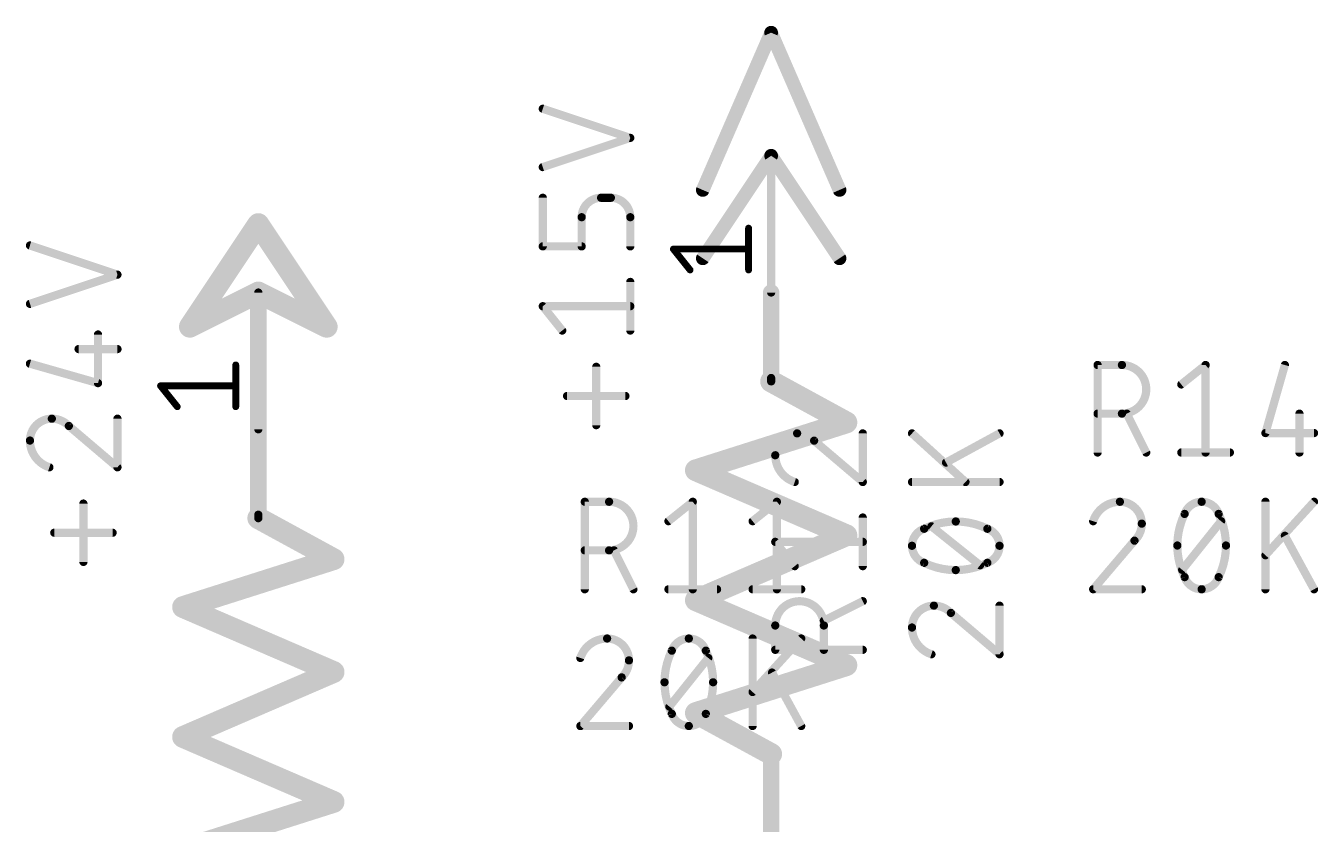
# Model space of a CAD drawing. Extents: x -177 to 163, y -159 to 163.
# Drawn here: x 69.34 to 93.34, y -95.6 to -80.77 of the extents above; entities that cross this region are included whole.
import ezdxf

# ---------------------------------------------------------------- set-up
doc = ezdxf.new("R2010")
doc.units = 0
for name, color, linetype in [('94', 12, 'CONTINUOUS'), ('95', 251, 'CONTINUOUS'), ('96', 251, 'CONTINUOUS')]:
    doc.layers.add(name, color=color, linetype=linetype)

msp = doc.modelspace()

# ---------------------------------------------------------------- linework, layer by layer
at = {"layer": '94'}
for points, const_width in [([(83.185, -80.899), (81.915, -83.82)], 0.254), ([(84.455, -83.82), (83.185, -80.899)], 0.254), ([(83.185, -83.185), (81.915, -85.09)], 0.254), ([(84.455, -85.09), (83.185, -83.185)], 0.254), ([(83.185, -85.725), (83.185, -83.185)], 0.1524), ([(73.66, -84.455), (72.39, -86.36)], 0.4064), ([(74.93, -86.36), (73.66, -84.455)], 0.4064), ([(73.66, -85.725), (72.39, -86.36)], 0.4064), ([(74.93, -86.36), (73.66, -85.725)], 0.4064), ([(73.66, -88.265), (73.66, -85.725)], 0.3048), ([(73.66, -88.265), (73.66, -85.725)], 0.1524), ([(83.185, -85.725), (83.185, -87.3125)], 0.3048), ([(84.582, -88.138), (83.185, -87.376)], 0.4064), ([(83.185, -87.376), (83.185, -87.3125)], 0.1524), ([(81.788, -89.027), (84.582, -88.138)], 0.4064), ([(73.66, -88.265), (73.66, -89.8525)], 0.3048), ([(84.582, -90.2335), (81.788, -89.027)], 0.4064), ([(75.057, -90.678), (73.66, -89.916)], 0.4064), ([(73.66, -89.916), (73.66, -89.8525)], 0.1524), ([(81.788, -91.44), (84.582, -90.2335)], 0.4064), ([(72.263, -91.567), (75.057, -90.678)], 0.4064), ([(75.057, -92.7735), (72.263, -91.567)], 0.4064), ([(84.582, -92.6465), (81.788, -91.44)], 0.4064), ([(72.263, -93.98), (75.057, -92.7735)], 0.4064), ([(81.788, -93.5355), (84.582, -92.6465)], 0.4064), ([(83.185, -94.2975), (81.788, -93.5355)], 0.4064), ([(75.057, -95.1865), (72.263, -93.98)], 0.4064), ([(83.185, -95.885), (83.185, -94.2975)], 0.3048), ([(72.263, -96.0755), (75.057, -95.1865)], 0.4064)]:
    msp.add_lwpolyline(points, dxfattribs=dict(at, const_width=const_width))
for points, const_width in [([(83.2432, -80.8737, 1), (83.1268, -80.9243)], 0.127), ([(83.2432, -80.9243, 1), (83.1268, -80.8737)], 0.127), ([(83.2378, -83.1498, 1), (83.1322, -83.2202)], 0.127), ([(83.2378, -83.2202, 1), (83.1322, -83.1498)], 0.127), ([(83.2231, -83.185, 1), (83.1469, -83.185)], 0.0762), ([(81.8568, -83.7947, 1), (81.9732, -83.8453)], 0.127), ([(84.3968, -83.8453, 1), (84.5132, -83.7947)], 0.127), ([(73.7445, -84.3986, 1), (73.5755, -84.5114)], 0.2032), ([(73.7445, -84.5114, 1), (73.5755, -84.3986)], 0.2032), ([(81.8622, -85.0548, 1), (81.9678, -85.1252)], 0.127), ([(84.4022, -85.1252, 1), (84.5078, -85.0548)], 0.127), ([(73.7054, -85.6341, 1), (73.6146, -85.8159)], 0.2032), ([(73.7362, -85.725, 1), (73.5838, -85.725)], 0.1524), ([(73.7054, -85.8159, 1), (73.6146, -85.6341)], 0.2032), ([(73.6981, -85.725, 1), (73.6219, -85.725)], 0.0762), ([(83.2612, -85.725, 1), (83.1088, -85.725)], 0.1524), ([(83.1469, -85.725, 1), (83.2231, -85.725)], 0.0762), ([(72.3446, -86.2691, 1), (72.4354, -86.4509)], 0.2032), ([(74.8846, -86.4509, 1), (74.9754, -86.2691)], 0.2032), ([(72.3055, -86.3036, 1), (72.4745, -86.4164)], 0.2032), ([(74.8455, -86.4164, 1), (75.0145, -86.3036)], 0.2032), ([(83.2337, -87.2868, 1), (83.1363, -87.4652)], 0.2032), ([(83.1088, -87.3125, 1), (83.2612, -87.3125)], 0.1524), ([(83.2231, -87.3125, 1), (83.1469, -87.3125)], 0.0762), ([(83.1469, -87.376, 1), (83.2231, -87.376)], 0.0762), ([(84.5333, -88.2272, 1), (84.6307, -88.0488)], 0.2032), ([(84.6128, -88.2348, 1), (84.5512, -88.0412)], 0.2032), ([(73.7362, -88.265, 1), (73.5838, -88.265)], 0.1524), ([(73.5838, -88.265, 1), (73.7362, -88.265)], 0.1524), ([(73.6219, -88.265, 1), (73.6981, -88.265)], 0.0762), ([(81.8283, -88.9337, 1), (81.7477, -89.1203)], 0.2032), ([(81.7572, -88.9302, 1), (81.8188, -89.1238)], 0.2032), ([(73.7087, -89.8268, 1), (73.6113, -90.0052)], 0.2032), ([(73.5838, -89.8525, 1), (73.7362, -89.8525)], 0.1524), ([(73.6981, -89.8525, 1), (73.6219, -89.8525)], 0.0762), ([(73.6219, -89.916, 1), (73.6981, -89.916)], 0.0762), ([(84.6223, -90.3268, 1), (84.5417, -90.1402)], 0.2032), ([(84.5417, -90.3268, 1), (84.6223, -90.1402)], 0.2032), ([(75.0083, -90.7672, 1), (75.1057, -90.5888)], 0.2032), ([(75.0878, -90.7748, 1), (75.0262, -90.5812)], 0.2032), ([(72.3033, -91.4737, 1), (72.2227, -91.6603)], 0.2032), ([(72.2322, -91.4702, 1), (72.2938, -91.6638)], 0.2032), ([(81.8283, -91.3467, 1), (81.7477, -91.5333)], 0.2032), ([(81.7477, -91.3467, 1), (81.8283, -91.5333)], 0.2032), ([(75.0973, -92.8668, 1), (75.0167, -92.6802)], 0.2032), ([(75.0167, -92.8668, 1), (75.0973, -92.6802)], 0.2032), ([(84.5417, -92.7398, 1), (84.6223, -92.5532)], 0.2032), ([(84.6128, -92.7433, 1), (84.5512, -92.5497)], 0.2032), ([(81.8367, -93.4463, 1), (81.7393, -93.6247)], 0.2032), ([(81.7572, -93.4387, 1), (81.8188, -93.6323)], 0.2032), ([(72.3033, -93.8867, 1), (72.2227, -94.0733)], 0.2032), ([(72.2227, -93.8867, 1), (72.3033, -94.0733)], 0.2032), ([(83.2612, -94.2975, 1), (83.1088, -94.2975)], 0.1524), ([(83.1363, -94.3867, 1), (83.2337, -94.2083)], 0.2032), ([(75.0167, -95.2798, 1), (75.0973, -95.0932)], 0.2032), ([(75.0878, -95.2833, 1), (75.0262, -95.0897)], 0.2032)]:
    msp.add_lwpolyline(points, format="xyb", dxfattribs=dict(at, const_width=const_width))
at = {"layer": '95'}
for points, const_width in [([(82.7977, -84.5298, 1), (82.7341, -84.5298)], 0.0635), ([(81.3937, -84.898, 1), (81.3441, -84.9377)], 0.0635), ([(81.3689, -84.8861, 1), (81.3689, -84.9496)], 0.0635), ([(82.7659, -84.9496, 1), (82.7659, -84.8861)], 0.0635), ([(81.6546, -85.3257, 1), (81.7041, -85.2861)], 0.0635), ([(82.7341, -85.3059, 1), (82.7977, -85.3059)], 0.0635), ([(73.2727, -87.0698, 1), (73.2092, -87.0698)], 0.0635), ([(89.2867, -87.0712, 1), (89.2105, -87.0712)], 0.0762), ([(89.2486, -87.0331, 1), (89.2486, -87.1093)], 0.0762), ([(89.7002, -87.9743, 1), (89.7002, -87.0712)], 0.1524), ([(89.7002, -87.0331, 1), (89.7002, -87.1093)], 0.0762), ([(89.7002, -87.1093, 1), (89.7002, -87.0331)], 0.0762), ([(91.2922, -87.0712, 1), (91.216, -87.0712)], 0.0762), ([(91.2779, -87.101, 1), (91.2303, -87.0414)], 0.0762), ([(92.7636, -87.0817, 1), (92.6903, -87.0607)], 0.0762), ([(90.7788, -87.4027, 1), (90.8264, -87.4622)], 0.0762), ([(71.8687, -87.438, 1), (71.8191, -87.4777)], 0.0635), ([(71.8439, -87.4261, 1), (71.8439, -87.4896)], 0.0635), ([(73.2409, -87.4896, 1), (73.2409, -87.4261)], 0.0635), ([(72.1296, -87.8657, 1), (72.1791, -87.8261)], 0.0635), ([(73.2092, -87.8459, 1), (73.2727, -87.8459)], 0.0635), ([(89.2486, -87.9362, 1), (89.2486, -88.0124)], 0.0762), ([(89.7002, -87.9362, 1), (89.7002, -88.0124)], 0.0762), ([(89.7002, -88.0124, 1), (89.7002, -87.9362)], 0.0762), ([(89.8245, -87.9573, 1), (89.7564, -87.9914)], 0.0762), ([(93.036, -87.9743, 1), (92.9598, -87.9743)], 0.0762), ([(83.6676, -88.3412, 0.4142), (83.2612, -88.7476)], 0.1524), ([(83.9837, -88.4767, 0.2053), (83.6676, -88.3412)], 0.1524), ([(83.6676, -88.3031, 1), (83.6676, -88.3793)], 0.0762), ([(83.6676, -88.3793, 1), (83.6676, -88.3031)], 0.0762), ([(84.9249, -88.3412, 1), (84.8487, -88.3412)], 0.0762), ([(92.3657, -88.2975, 1), (92.3657, -88.3737)], 0.0762), ([(92.3291, -88.3251, 1), (92.4023, -88.346)], 0.0762), ([(93.2688, -88.3737, 1), (93.2688, -88.2975)], 0.0762), ([(84.0084, -88.4476, 1), (83.959, -88.5057)], 0.0762), ([(83.9561, -88.5029, 1), (84.0113, -88.4504)], 0.0762), ([(83.2612, -88.7476, 0.3252), (83.6224, -89.2443)], 0.1524), ([(83.2993, -88.7476, 1), (83.2231, -88.7476)], 0.0762), ([(83.2231, -88.7476, 1), (83.2993, -88.7476)], 0.0762), ([(89.2105, -88.6968, 1), (89.2867, -88.6968)], 0.0762), ([(90.1176, -88.7138, 1), (90.1858, -88.6798)], 0.0762), ([(90.8026, -88.6587, 1), (90.8026, -88.7349)], 0.0762), ([(91.216, -88.6968, 1), (91.2922, -88.6968)], 0.0762), ([(91.7057, -88.7349, 1), (91.7057, -88.6587)], 0.0762), ([(92.9598, -88.6968, 1), (93.036, -88.6968)], 0.0762), ([(83.6107, -89.2806, 1), (83.6342, -89.2081)], 0.0762), ([(84.8487, -89.2443, 1), (84.9249, -89.2443)], 0.0762), ([(84.8621, -89.2733, 1), (84.9115, -89.2153)], 0.0762), ([(79.7617, -89.6112, 1), (79.6855, -89.6112)], 0.0762), ([(79.7236, -89.5731, 1), (79.7236, -89.6493)], 0.0762), ([(80.1752, -90.5143, 1), (80.1752, -89.6112)], 0.1524), ([(80.1752, -89.5731, 1), (80.1752, -89.6493)], 0.0762), ([(80.1752, -89.6493, 1), (80.1752, -89.5731)], 0.0762), ([(81.7672, -89.6112, 1), (81.691, -89.6112)], 0.0762), ([(81.7529, -89.641, 1), (81.7053, -89.5814)], 0.0762), ([(83.3303, -89.6112, 1), (83.2541, -89.6112)], 0.0762), ([(83.316, -89.641, 1), (83.2684, -89.5814)], 0.0762), ([(81.2538, -89.9427, 1), (81.3014, -90.0022)], 0.0762), ([(82.8169, -89.9427, 1), (82.8645, -90.0022)], 0.0762), ([(84.9249, -89.9043, 1), (84.8487, -89.9043)], 0.0762), ([(79.7236, -90.4762, 1), (79.7236, -90.5524)], 0.0762), ([(80.1752, -90.4762, 1), (80.1752, -90.5524)], 0.0762), ([(80.1752, -90.5524, 1), (80.1752, -90.4762)], 0.0762), ([(80.2995, -90.4973, 1), (80.2314, -90.5314)], 0.0762), ([(83.291, -90.3321, 1), (83.2314, -90.3797)], 0.0762), ([(83.2612, -90.3178, 1), (83.2612, -90.394)], 0.0762), ([(84.8868, -90.394, 1), (84.8868, -90.3178)], 0.0762), ([(83.5927, -90.8312, 1), (83.6522, -90.7836)], 0.0762), ([(84.8487, -90.8074, 1), (84.9249, -90.8074)], 0.0762), ([(79.6855, -91.2368, 1), (79.7617, -91.2368)], 0.0762), ([(80.5926, -91.2538, 1), (80.6608, -91.2198)], 0.0762), ([(81.2776, -91.1987, 1), (81.2776, -91.2749)], 0.0762), ([(81.691, -91.2368, 1), (81.7672, -91.2368)], 0.0762), ([(82.1807, -91.2749, 1), (82.1807, -91.1987)], 0.0762), ([(82.8407, -91.1987, 1), (82.8407, -91.2749)], 0.0762), ([(83.2541, -91.2368, 1), (83.3303, -91.2368)], 0.0762), ([(83.7438, -91.2749, 1), (83.7438, -91.1987)], 0.0762), ([(84.1643, -91.9098, 1), (83.2612, -91.9098)], 0.1524), ([(84.9038, -91.4924, 1), (84.8698, -91.4242)], 0.0762), ([(83.2993, -91.9098, 1), (83.2231, -91.9098)], 0.0762), ([(83.2231, -91.9098, 1), (83.2993, -91.9098)], 0.0762), ([(84.2024, -91.9098, 1), (84.1262, -91.9098)], 0.0762), ([(84.1262, -91.9098, 1), (84.2024, -91.9098)], 0.0762), ([(84.1473, -91.7855, 1), (84.1814, -91.8536)], 0.0762), ([(83.2612, -92.3233, 1), (83.2612, -92.3995)], 0.0762), ([(83.2231, -92.3614, 1), (83.2993, -92.3614)], 0.0762), ([(84.1262, -92.3614, 1), (84.2024, -92.3614)], 0.0762), ([(84.8868, -92.3995, 1), (84.8868, -92.3233)], 0.0762)]:
    msp.add_lwpolyline(points, format="xyb", dxfattribs=dict(at, const_width=const_width))
for points, const_width in [([(82.7659, -85.3059), (82.7659, -84.5298)], 0.127), ([(81.6793, -85.3059), (81.3689, -84.9178)], 0.127), ([(81.3689, -84.9178), (82.7659, -84.9178)], 0.127), ([(73.2409, -87.8459), (73.2409, -87.0698)], 0.127), ([(89.2486, -88.6968), (89.2486, -87.0712)], 0.1524), ([(89.2486, -87.0712), (89.7002, -87.0712)], 0.1524), ([(90.8026, -87.4324), (91.2541, -87.0712)], 0.1524), ([(91.2541, -87.0712), (91.2541, -88.6968)], 0.1524), ([(92.7269, -87.0712), (92.3657, -88.3356)], 0.1524), ([(72.1543, -87.8459), (71.8439, -87.4578)], 0.127), ([(71.8439, -87.4578), (73.2409, -87.4578)], 0.127), ([(89.7002, -87.9743), (89.2486, -87.9743)], 0.1524), ([(90.1517, -88.6968), (89.7905, -87.9743)], 0.1524), ([(92.9979, -87.9743), (92.9979, -88.6968)], 0.1524), ([(84.8868, -89.2443), (84.8868, -88.3412)], 0.1524), ([(92.3657, -88.3356), (93.2688, -88.3356)], 0.1524), ([(83.9837, -88.4767), (84.8868, -89.2443)], 0.1524), ([(90.8026, -88.6968), (91.7057, -88.6968)], 0.1524), ([(79.7236, -91.2368), (79.7236, -89.6112)], 0.1524), ([(79.7236, -89.6112), (80.1752, -89.6112)], 0.1524), ([(81.2776, -89.9724), (81.7291, -89.6112)], 0.1524), ([(81.7291, -89.6112), (81.7291, -91.2368)], 0.1524), ([(82.8407, -89.9724), (83.2922, -89.6112)], 0.1524), ([(83.2922, -89.6112), (83.2922, -91.2368)], 0.1524), ([(84.8868, -90.8074), (84.8868, -89.9043)], 0.1524), ([(80.1752, -90.5143), (79.7236, -90.5143)], 0.1524), ([(80.6267, -91.2368), (80.2655, -90.5143)], 0.1524), ([(83.6224, -90.8074), (83.2612, -90.3559)], 0.1524), ([(83.2612, -90.3559), (84.8868, -90.3559)], 0.1524), ([(81.2776, -91.2368), (82.1807, -91.2368)], 0.1524), ([(82.8407, -91.2368), (83.7438, -91.2368)], 0.1524), ([(84.8868, -91.4583), (84.1643, -91.8195)], 0.1524), ([(83.2612, -92.3614), (83.2612, -91.9098)], 0.1524), ([(84.1643, -91.9098), (84.1643, -92.3614)], 0.1524), ([(84.8868, -92.3614), (83.2612, -92.3614)], 0.1524)]:
    msp.add_lwpolyline(points, dxfattribs=dict(at, const_width=const_width))
at = {"layer": '96', "const_width": 0.1524}
for points in [[(80.5688, -82.8534), (78.9432, -82.3115)], [(78.9432, -83.3952), (80.5688, -82.8534)], [(78.9432, -84.868), (78.9432, -83.9649)], [(80.2076, -83.9649), (80.0269, -83.9649)], [(79.6657, -84.3262), (79.6657, -84.868)], [(80.5688, -84.868), (80.5688, -84.3262)], [(71.0438, -85.3934), (69.4182, -84.8515)], [(79.6657, -84.868), (78.9432, -84.868)], [(69.4182, -85.9352), (71.0438, -85.3934)], [(80.5688, -86.4312), (80.5688, -85.5281)], [(79.3044, -86.4312), (78.9432, -85.9796)], [(78.9432, -85.9796), (80.5688, -85.9796)], [(70.6826, -87.408), (70.6826, -86.5049)], [(70.3213, -86.7759), (71.0438, -86.7759)], [(69.4182, -87.0468), (70.6826, -87.408)], [(79.9366, -88.1888), (79.9366, -87.1051)], [(80.4785, -87.6469), (79.3948, -87.6469)], [(71.0438, -88.9712), (71.0438, -88.068)], [(70.1407, -88.2035), (71.0438, -88.9712)], [(85.8012, -88.3412), (86.7946, -89.2443)], [(87.4268, -88.3412), (86.4334, -88.8831)], [(87.4268, -89.2443), (85.8012, -89.2443)], [(70.4116, -90.7288), (70.4116, -89.6451)], [(92.3657, -91.2368), (92.3657, -89.6112)], [(93.2688, -89.6112), (92.3657, -90.6046)], [(87.0656, -90.7903), (86.1624, -90.0678)], [(90.8197, -90.8756), (91.5422, -89.9724)], [(70.9535, -90.1869), (69.8698, -90.1869)], [(93.2688, -91.2368), (92.7269, -90.2434)], [(89.9339, -90.3337), (89.1662, -91.2368)], [(89.1662, -91.2368), (90.0694, -91.2368)], [(86.5237, -91.6761), (87.4268, -92.4438)], [(87.4268, -92.4438), (87.4268, -91.5406)], [(82.8407, -93.7768), (82.8407, -92.1512)], [(83.7438, -92.1512), (82.8407, -93.1446)], [(81.2947, -93.4156), (82.0172, -92.5124)], [(80.4089, -92.8737), (79.6412, -93.7768)], [(83.7438, -93.7768), (83.2019, -92.7834)], [(79.6412, -93.7768), (80.5444, -93.7768)]]:
    msp.add_lwpolyline(points, dxfattribs=at)
at = {"layer": '96'}
for points, const_width in [([(78.9552, -82.2753, 1), (78.9312, -82.3476)], 0.0762), ([(80.5808, -82.8895, 1), (80.5568, -82.8172)], 0.0762), ([(80.5568, -82.8895, 1), (80.5808, -82.8172)], 0.0762), ([(78.9312, -83.3591, 1), (78.9552, -83.4314)], 0.0762), ([(78.9813, -83.9649, 1), (78.9051, -83.9649)], 0.0762), ([(80.0269, -83.9649, 0.4142), (79.6657, -84.3262)], 0.1524), ([(80.0269, -83.9268, 1), (80.0269, -84.003)], 0.0762), ([(80.0269, -84.003, 1), (80.0269, -83.9268)], 0.0762), ([(80.5688, -84.3262, 0.4142), (80.2076, -83.9649)], 0.1524), ([(80.2076, -83.9268, 1), (80.2076, -84.003)], 0.0762), ([(80.2076, -84.003, 1), (80.2076, -83.9268)], 0.0762), ([(79.7038, -84.3262, 1), (79.6276, -84.3262)], 0.0762), ([(80.6069, -84.3262, 1), (80.5307, -84.3262)], 0.0762), ([(79.6276, -84.3262, 1), (79.7038, -84.3262)], 0.0762), ([(80.5307, -84.3262, 1), (80.6069, -84.3262)], 0.0762), ([(69.4302, -84.8153, 1), (69.4062, -84.8876)], 0.0762), ([(78.9432, -84.8299, 1), (78.9432, -84.9061)], 0.0762), ([(78.9051, -84.868, 1), (78.9813, -84.868)], 0.0762), ([(79.6276, -84.868, 1), (79.7038, -84.868)], 0.0762), ([(79.6657, -84.9061, 1), (79.6657, -84.8299)], 0.0762), ([(80.5307, -84.868, 1), (80.6069, -84.868)], 0.0762), ([(71.0558, -85.4295, 1), (71.0318, -85.3572)], 0.0762), ([(71.0318, -85.4295, 1), (71.0558, -85.3572)], 0.0762), ([(80.6069, -85.5281, 1), (80.5307, -85.5281)], 0.0762), ([(69.4062, -85.8991, 1), (69.4302, -85.9714)], 0.0762), ([(78.973, -85.9558, 1), (78.9134, -86.0034)], 0.0762), ([(78.9432, -85.9415, 1), (78.9432, -86.0177)], 0.0762), ([(80.5688, -86.0177, 1), (80.5688, -85.9415)], 0.0762), ([(79.2747, -86.455, 1), (79.3342, -86.4074)], 0.0762), ([(80.5307, -86.4312, 1), (80.6069, -86.4312)], 0.0762), ([(70.7207, -86.5049, 1), (70.6445, -86.5049)], 0.0762), ([(70.3213, -86.7378, 1), (70.3213, -86.814)], 0.0762), ([(71.0438, -86.814, 1), (71.0438, -86.7378)], 0.0762), ([(69.4287, -87.0102, 1), (69.4077, -87.0834)], 0.0762), ([(79.9747, -87.1051, 1), (79.8985, -87.1051)], 0.0762), ([(70.6445, -87.408, 1), (70.7207, -87.408)], 0.0762), ([(70.6721, -87.4447, 1), (70.693, -87.3714)], 0.0762), ([(79.3948, -87.6088, 1), (79.3948, -87.685)], 0.0762), ([(80.4785, -87.685, 1), (80.4785, -87.6088)], 0.0762), ([(69.8246, -88.068, 0.4142), (69.4182, -88.4745)], 0.1524), ([(70.1407, -88.2035, 0.2053), (69.8246, -88.068)], 0.1524), ([(69.8246, -88.03, 1), (69.8246, -88.1061)], 0.0762), ([(69.8246, -88.1061, 1), (69.8246, -88.0299)], 0.0762), ([(71.0819, -88.068, 1), (71.0057, -88.068)], 0.0762), ([(70.1654, -88.1745, 1), (70.116, -88.2325)], 0.0762), ([(70.1131, -88.2298, 1), (70.1683, -88.1772)], 0.0762), ([(79.8985, -88.1888, 1), (79.9747, -88.1888)], 0.0762), ([(85.8268, -88.313, 1), (85.7756, -88.3694)], 0.0762), ([(87.445, -88.3746, 1), (87.4086, -88.3078)], 0.0762), ([(69.4563, -88.4745, 1), (69.3801, -88.4744)], 0.0762), ([(69.4182, -88.4745, 0.3252), (69.7794, -88.9712)], 0.1524), ([(69.3801, -88.4745, 1), (69.4563, -88.4745)], 0.0762), ([(69.7677, -89.0074, 1), (69.7912, -88.9349)], 0.0762), ([(71.0057, -88.9712, 1), (71.0819, -88.9712)], 0.0762), ([(71.0191, -89.0002, 1), (71.0685, -88.9421)], 0.0762), ([(86.4151, -88.8496, 1), (86.4516, -88.9165)], 0.0762), ([(85.8012, -89.2062, 1), (85.8012, -89.2824)], 0.0762), ([(86.769, -89.2725, 1), (86.8203, -89.2161)], 0.0762), ([(87.4268, -89.2824, 1), (87.4268, -89.2062)], 0.0762), ([(70.4497, -89.6451, 1), (70.3735, -89.6451)], 0.0762), ([(89.663, -89.6112, 0.3252), (89.1662, -89.9724)], 0.1524), ([(90.0694, -90.0176, 0.4142), (89.663, -89.6112)], 0.1524), ([(89.663, -89.5731, 1), (89.663, -89.6493)], 0.0762), ([(89.663, -89.6493, 1), (89.663, -89.5731)], 0.0762), ([(90.8648, -89.837, 0.1139), (90.7294, -90.424)], 0.1524), ([(91.1809, -89.6112, 0.3205), (90.8648, -89.837)], 0.1524), ([(90.8991, -89.8537, 1), (90.8306, -89.8203)], 0.0762), ([(91.497, -89.837, 0.3205), (91.1809, -89.6112)], 0.1524), ([(91.1809, -89.5731, 1), (91.1809, -89.6493)], 0.0762), ([(91.1809, -89.6493, 1), (91.1809, -89.5731)], 0.0762), ([(91.6325, -90.424, 0.1139), (91.497, -89.837)], 0.1524), ([(91.5313, -89.8203, 1), (91.4628, -89.8537)], 0.0762), ([(92.4038, -89.6112, 1), (92.3276, -89.6112)], 0.0762), ([(93.297, -89.6368, 1), (93.2406, -89.5856)], 0.0762), ([(86.614, -89.9775, 0.1139), (86.027, -90.113)], 0.1524), ([(86.1862, -90.0381, 1), (86.1386, -90.0976)], 0.0762), ([(87.201, -90.113, 0.1139), (86.614, -89.9775)], 0.1524), ([(86.614, -89.9394, 1), (86.614, -90.0156)], 0.0762), ([(86.614, -90.0156, 1), (86.614, -89.9394)], 0.0762), ([(89.13, -89.9607, 1), (89.2025, -89.9842)], 0.0762), ([(89.9339, -90.3337, 0.2053), (90.0694, -90.0176)], 0.1524), ([(90.1075, -90.0176, 1), (90.0313, -90.0176)], 0.0762), ([(90.0313, -90.0176, 1), (90.1075, -90.0176)], 0.0762), ([(90.8288, -89.8246, 1), (90.9009, -89.8493)], 0.0762), ([(91.461, -89.8493, 1), (91.533, -89.8246)], 0.0762), ([(91.5719, -89.9962, 1), (91.5124, -89.9486)], 0.0762), ([(69.8698, -90.1488, 1), (69.8698, -90.225)], 0.0762), ([(70.9535, -90.225, 1), (70.9535, -90.1488)], 0.0762), ([(86.027, -90.113, 0.3205), (85.8012, -90.4291)], 0.1524), ([(86.0103, -90.0787, 1), (86.0437, -90.1472)], 0.0762), ([(86.0393, -90.149, 1), (86.0146, -90.077)], 0.0762), ([(87.4268, -90.4291, 0.3205), (87.201, -90.113)], 0.1524), ([(87.2134, -90.077, 1), (87.1887, -90.149)], 0.0762), ([(87.1843, -90.1472, 1), (87.2177, -90.0787)], 0.0762), ([(92.7604, -90.2251, 1), (92.6935, -90.2616)], 0.0762), ([(85.8012, -90.4291, 0.3205), (86.027, -90.7452)], 0.1524), ([(85.8393, -90.4291, 1), (85.7631, -90.4291)], 0.0762), ([(85.7631, -90.4291, 1), (85.8393, -90.4291)], 0.0762), ([(87.201, -90.7452, 0.3205), (87.4268, -90.4291)], 0.1524), ([(87.4649, -90.4291, 1), (87.3887, -90.4291)], 0.0762), ([(87.3887, -90.4291, 1), (87.4649, -90.4291)], 0.0762), ([(89.9076, -90.3061, 1), (89.9602, -90.3613)], 0.0762), ([(89.9629, -90.3584, 1), (89.9049, -90.309)], 0.0762), ([(90.7294, -90.424, 0.1139), (90.8648, -91.011)], 0.1524), ([(90.7675, -90.424, 1), (90.6913, -90.424)], 0.0762), ([(90.6913, -90.424, 1), (90.7675, -90.424)], 0.0762), ([(91.497, -91.011, 0.1139), (91.6325, -90.424)], 0.1524), ([(91.6706, -90.424, 1), (91.5944, -90.424)], 0.0762), ([(91.5944, -90.424, 1), (91.6706, -90.424)], 0.0762), ([(70.3735, -90.7288, 1), (70.4497, -90.7288)], 0.0762), ([(86.0437, -90.7109, 1), (86.0103, -90.7794)], 0.0762), ([(86.027, -90.7452, 0.1139), (86.614, -90.8806)], 0.1524), ([(86.0146, -90.7812, 1), (86.0393, -90.7091)], 0.0762), ([(86.614, -90.8806, 0.1139), (87.201, -90.7452)], 0.1524), ([(87.0418, -90.8201, 1), (87.0894, -90.7606)], 0.0762), ([(87.1887, -90.7091, 1), (87.2134, -90.7812)], 0.0762), ([(87.2177, -90.7794, 1), (87.1843, -90.7109)], 0.0762), ([(92.3375, -90.579, 1), (92.3939, -90.6303)], 0.0762), ([(86.614, -90.8425, 1), (86.614, -90.9187)], 0.0762), ([(86.614, -90.9187, 1), (86.614, -90.8425)], 0.0762), ([(90.7899, -90.8518, 1), (90.8494, -90.8994)], 0.0762), ([(90.8648, -91.011, 0.3205), (91.1809, -91.2368)], 0.1524), ([(90.9009, -90.9987, 1), (90.8288, -91.0234)], 0.0762), ([(90.8306, -91.0277, 1), (90.8991, -90.9943)], 0.0762), ([(91.1809, -91.2368, 0.3205), (91.497, -91.011)], 0.1524), ([(91.4628, -90.9943, 1), (91.5313, -91.0277)], 0.0762), ([(91.533, -91.0234, 1), (91.461, -90.9987)], 0.0762), ([(89.1662, -91.1987, 1), (89.1662, -91.2749)], 0.0762), ([(89.1372, -91.2121, 1), (89.1953, -91.2615)], 0.0762), ([(90.0694, -91.2749, 1), (90.0694, -91.1987)], 0.0762), ([(91.1809, -91.1987, 1), (91.1809, -91.2749)], 0.0762), ([(91.1809, -91.2749, 1), (91.1809, -91.1987)], 0.0762), ([(92.3276, -91.2368, 1), (92.4038, -91.2368)], 0.0762), ([(93.2354, -91.255, 1), (93.3022, -91.2186)], 0.0762), ([(86.2076, -91.5406, 0.4142), (85.8012, -91.947)], 0.1524), ([(86.5237, -91.6761, 0.2053), (86.2076, -91.5406)], 0.1524), ([(86.2076, -91.5025, 1), (86.2076, -91.5787)], 0.0762), ([(86.2076, -91.5787, 1), (86.2076, -91.5025)], 0.0762), ([(86.5484, -91.6471, 1), (86.499, -91.7051)], 0.0762), ([(86.4961, -91.7024, 1), (86.5513, -91.6498)], 0.0762), ([(87.4649, -91.5406, 1), (87.3887, -91.5406)], 0.0762), ([(85.8012, -91.947, 0.3252), (86.1624, -92.4438)], 0.1524), ([(85.8393, -91.947, 1), (85.7631, -91.947)], 0.0762), ([(85.7631, -91.947, 1), (85.8393, -91.947)], 0.0762), ([(80.138, -92.1512, 0.3252), (79.6412, -92.5124)], 0.1524), ([(80.5444, -92.5576, 0.4142), (80.138, -92.1512)], 0.1524), ([(80.138, -92.1131, 1), (80.138, -92.1893)], 0.0762), ([(80.138, -92.1893, 1), (80.138, -92.1131)], 0.0762), ([(81.6559, -92.1512, 0.3205), (81.3398, -92.377)], 0.1524), ([(81.972, -92.377, 0.3205), (81.6559, -92.1512)], 0.1524), ([(81.6559, -92.1131, 1), (81.6559, -92.1893)], 0.0762), ([(81.6559, -92.1893, 1), (81.6559, -92.1131)], 0.0762), ([(82.8788, -92.1512, 1), (82.8026, -92.1512)], 0.0762), ([(83.772, -92.1768, 1), (83.7156, -92.1256)], 0.0762), ([(81.3398, -92.377, 0.1139), (81.2044, -92.964)], 0.1524), ([(81.3038, -92.3646, 1), (81.3759, -92.3893)], 0.0762), ([(81.3741, -92.3937, 1), (81.3056, -92.3603)], 0.0762), ([(82.1075, -92.964, 0.1139), (81.972, -92.377)], 0.1524), ([(82.0063, -92.3603, 1), (81.9378, -92.3937)], 0.0762), ([(81.936, -92.3893, 1), (82.008, -92.3646)], 0.0762), ([(86.1507, -92.48, 1), (86.1742, -92.4075)], 0.0762), ([(87.3887, -92.4438, 1), (87.4649, -92.4438)], 0.0762), ([(87.4021, -92.4728, 1), (87.4515, -92.4147)], 0.0762), ([(79.605, -92.5007, 1), (79.6775, -92.5242)], 0.0762), ([(80.4089, -92.8737, 0.2053), (80.5444, -92.5576)], 0.1524), ([(80.5825, -92.5576, 1), (80.5063, -92.5576)], 0.0762), ([(80.5063, -92.5576, 1), (80.5825, -92.5576)], 0.0762), ([(82.0469, -92.5362, 1), (81.9874, -92.4886)], 0.0762), ([(80.3826, -92.8461, 1), (80.4352, -92.9013)], 0.0762), ([(80.4379, -92.8984, 1), (80.3799, -92.849)], 0.0762), ([(81.2044, -92.964, 0.1139), (81.3398, -93.551)], 0.1524), ([(81.2425, -92.964, 1), (81.1663, -92.964)], 0.0762), ([(81.972, -93.551, 0.1139), (82.1075, -92.964)], 0.1524), ([(82.1456, -92.964, 1), (82.0694, -92.964)], 0.0762), ([(83.2354, -92.7651, 1), (83.1685, -92.8016)], 0.0762), ([(81.1663, -92.964, 1), (81.2425, -92.964)], 0.0762), ([(82.0694, -92.964, 1), (82.1456, -92.964)], 0.0762), ([(82.8125, -93.119, 1), (82.8689, -93.1703)], 0.0762), ([(81.2649, -93.3918, 1), (81.3244, -93.4394)], 0.0762), ([(81.3398, -93.551, 0.3205), (81.6559, -93.7768)], 0.1524), ([(81.3759, -93.5387, 1), (81.3038, -93.5634)], 0.0762), ([(81.3056, -93.5677, 1), (81.3741, -93.5343)], 0.0762), ([(81.6559, -93.7768, 0.3205), (81.972, -93.551)], 0.1524), ([(81.9378, -93.5343, 1), (82.0063, -93.5677)], 0.0762), ([(82.008, -93.5634, 1), (81.936, -93.5387)], 0.0762), ([(79.6412, -93.7387, 1), (79.6412, -93.8149)], 0.0762), ([(79.6122, -93.7521, 1), (79.6703, -93.8015)], 0.0762), ([(80.5444, -93.8149, 1), (80.5444, -93.7387)], 0.0762), ([(81.6559, -93.7387, 1), (81.6559, -93.8149)], 0.0762), ([(81.6559, -93.8149, 1), (81.6559, -93.7387)], 0.0762), ([(82.8026, -93.7768, 1), (82.8788, -93.7768)], 0.0762), ([(83.7104, -93.795, 1), (83.7772, -93.7586)], 0.0762)]:
    msp.add_lwpolyline(points, format="xyb", dxfattribs=dict(at, const_width=const_width))

doc.saveas('drawing.dxf')
